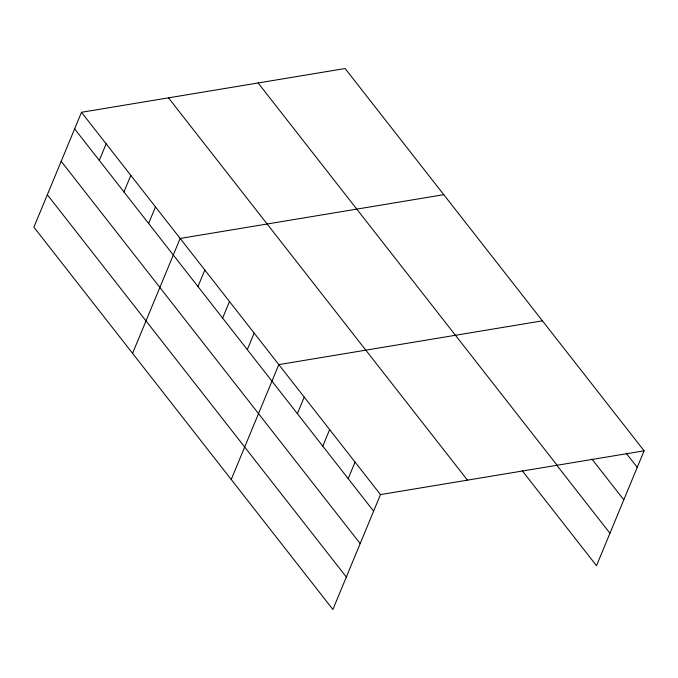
<?xml version="1.0" encoding="UTF-8"?>
<svg xmlns="http://www.w3.org/2000/svg" width="678" height="678" viewBox="0 0 678 678"><rect width="100%" height="100%" fill="white"/><g stroke="black" fill="none" stroke-linecap="round" stroke-linejoin="round"><path stroke-width="1.02" d="M81.487 112.294L33.9 227.189L332.89 609.48L380.477 494.593L644.1 450.811L345.11 68.52L81.487 112.294L380.477 494.593M99.293 160.398L106.158 143.838M123.964 191.942L130.82 175.373M148.626 223.477L155.491 206.917M132.566 353.348L180.153 238.453L443.776 194.671M197.968 286.557L204.824 269.997M222.63 318.092L229.495 301.532M247.301 349.636L254.157 333.067M231.232 479.499L278.827 364.611L542.442 320.83M297.379 413.665L304.236 397.105M322.796 446.158L329.652 429.598M348.204 478.66L355.069 462.091M644.1 450.811L596.513 565.706L522.221 470.718M626.158 453.209L637.244 467.371M591.869 458.998L623.802 499.822M258.115 82.962L557.104 465.261M556.519 464.93L609.954 533.255M168.483 97.852L467.473 480.143M74.631 128.862L373.62 511.153M61.19 161.305L360.179 543.603M47.341 194.739L346.331 577.029"/></g></svg>
